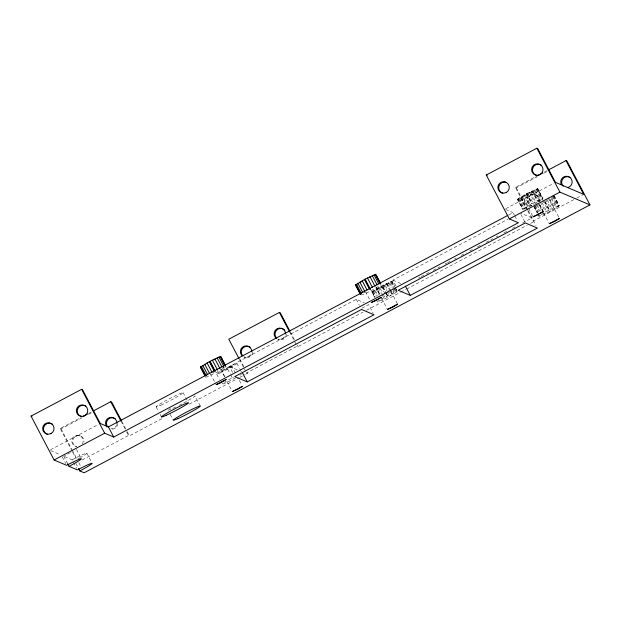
<?xml version="1.0" encoding="UTF-8"?>
<svg xmlns="http://www.w3.org/2000/svg" width="621" height="621" viewBox="0 0 621 621"><rect width="100%" height="100%" fill="white"/><g stroke="black" fill="none" stroke-linecap="round" stroke-linejoin="round"><path stroke-width="0.47" stroke-dasharray="3.1 2.33" d="M205.722 377.351L216.783 372.359L226.036 366.592L225.454 366.677M224.391 376.489L221.79 371.288L231.555 366.111L235.39 372.817M231.85 366.064L221.728 371.428M360.948 294.921C367.151 293.477 375.006 288.656 381.038 284.728M374.401 297.04L371.855 291.699L380.999 286.211L392.061 281.22L394.723 286.281M379.501 294.338L376.9 289.138L386.673 283.96L390.508 290.675M386.961 283.921L376.846 289.277M371.746 291.979L382.808 286.98L392.061 281.22M379.4 300.261L377.063 302.109L385.462 298.491L397.269 291.629L395.166 287.127M517.371 199.357L526.631 193.589L537.693 188.598L542.901 199.007L538.717 201.747L533.4 191.617L537.693 188.598L542.995 198.759L531.949 203.719L522.688 209.487L526.305 208.182L520.988 198.052L517.371 199.357L522.688 209.487M532.671 216.061L522.478 196.655L532.593 191.299L537.91 201.421M532.593 191.299L522.478 196.655M553.847 195.506L559.164 205.636C553.552 209.952 545.176 214.532 539.028 216.1M363.821 292.965L365.132 292.18M541.256 214.54L550.835 209.238L559.242 205.629M520.988 198.052L533.4 191.617M534.409 204.138L537.926 202.19M381.356 299.081L391.517 293.702L397.378 291.342M212.374 372.988L214.649 371.762M72.16 451.288L60.198 428.506L80.777 417.607M88.492 413.516L91.924 411.7M527.392 210.201L515.43 187.418L536.862 176.061M544.578 171.978L547.148 170.62M60.198 428.506L61.099 428.886L82.531 417.537M88.539 414.354L91.962 412.538M515.43 187.418L516.33 187.798L538.617 175.991M543.763 173.267L547.194 171.45M50.534 449.79L98.545 424.368M505.758 208.703L553.769 183.28M508.762 214.889L513.047 212.623L514.374 215.153M232.541 372.383L229.436 366.475L356.229 299.33L364.248 302.738M395.965 286.033L392.868 280.125L508.048 219.128M418.601 278.037L420.301 277.129M421.154 276.679L425.424 274.42M426.278 273.97L429.685 272.161M433.101 270.352L439.924 266.743M445.047 264.026L446.755 263.125M447.609 262.675L450.163 261.317M454.432 259.058L456.14 258.157M461.256 255.441L466.379 252.731M469.787 250.923L472.348 249.572M477.471 246.855L480.879 245.054M486.002 242.337L492.826 238.728M496.241 236.919L497.941 236.011M503.918 232.852L507.326 231.043M512.449 228.334L517.565 225.625M522.688 222.908L532.073 217.94L520.856 213.166M361.841 308.264L368.695 304.632L373.128 313.077M82.213 459.99L128.508 435.476L129.409 435.857L163.618 417.739M527.834 211.047L533.152 221.177L576.016 198.472M576.87 198.021L583.732 194.389M189.273 404.155L238.875 377.886M239.729 377.428L244.86 374.711M245.714 374.261L247.43 373.353L246.545 371.668M247.43 373.353L246.529 372.973L297.11 346.184L298.01 346.565L363.006 312.146M366.429 310.329L399.784 292.67M400.638 292.212L405.769 289.495M406.623 289.044L527.213 225.182M530.629 223.366L534.052 221.557L533.152 221.177M223.024 367.632L224.228 367.12M535.318 194.738A5.729 5.713 -67 0 0 528.16 198.526A5.729 5.713 -67 0 0 531.925 205.691L531.025 205.303A5.729 5.713 -67 0 1 527.26 198.146A5.729 5.713 -67 0 1 534.417 194.357L535.318 194.738A5.729 5.713 -67 0 1 539.075 201.903M505.719 209.502L513.047 212.623M392.868 280.125L400.63 283.432M279.023 339.625L278.115 339.245A5.729 5.713 -67 0 0 285.272 335.456M245.303 357.486L244.395 357.098A5.729 5.713 -67 0 0 251.552 353.31M229.436 366.475L237.455 369.891M79.185 435.445L80.093 435.826M50.511 450.598L60.501 454.851M64.576 456.582L72.121 459.796L73.006 461.481M553.924 195.499L559.226 205.66M553.808 195.778L559.125 205.908M553.342 195.584L558.659 205.706M553.016 196.415L558.333 206.537M552.108 196.026L557.425 206.156M551.588 197.346L556.905 207.476M551.192 198.487L555.624 206.933M549.624 198.518L554.941 208.648M549.709 199.884L559.009 217.614M548.056 197.851L553.373 207.981M547.264 199.861L552.581 209.983M545.517 199.116L550.835 209.238M544.997 201.088L550.315 211.218M545.114 202.104L549.981 211.388M544.33 201.437L549.647 211.567M537.584 188.877L542.901 199.007M537.111 188.675L542.428 198.805M542.855 200.49L548.172 210.62M536.785 189.506L542.102 199.636M535.876 189.126L541.194 199.248M542.009 202.64L547.326 212.77M535.356 190.445L540.674 200.567M534.076 189.894L539.393 200.024M540.254 201.903L545.572 212.025M539.463 203.905L544.78 214.028M539.68 204.798L543.228 211.551M539.587 205.248L543.134 211.994M543.577 212.84L549.337 223.816M531.832 190.95L537.149 201.08M537.895 203.238L541.442 209.983M531.04 192.952L536.358 203.083M537.219 204.953L540.317 210.861M535.939 204.41L539.486 211.163M529.286 192.207L534.603 202.337M535.418 205.73L538.516 211.637M534.51 205.349L538.058 212.095M528.44 194.357L533.757 204.488M534.184 206.172L537.724 212.925M538.174 213.771L539.502 216.302M534.603 207.662L537.258 212.731M526.965 193.418L532.282 203.541M533.602 206.257L537.149 213.011M537.592 213.857L538.919 216.387M526.631 193.589L531.949 203.719M526.298 193.768L531.615 203.898M525.777 195.739L531.095 205.869L528.556 207.127L523.239 196.997M524.031 194.994L529.348 205.124M521.671 196.329L526.988 206.459M516.33 187.798L527.85 209.743M528.292 210.589L536.063 225.532M519.707 197.509L525.024 207.631M519.187 198.829L524.504 208.959M518.279 198.441L523.596 208.571M517.953 199.271L523.27 209.401M517.487 199.069L522.804 209.199M520.879 214.486L524.869 222.085M514.817 215.999L517.037 220.214M391.952 281.499L394.607 286.568M395.057 287.407L397.269 291.629M391.486 281.297L394.141 286.366M395.911 289.743L396.803 291.428M391.152 282.128L393.815 287.197M394.257 288.035L396.47 292.258M390.252 281.748L393.349 287.655M393.792 288.501L395.569 291.87M389.724 283.067L392.387 288.128M392.829 288.975L395.041 293.197M388.451 282.524L391.106 287.585M392.876 290.962L393.768 292.646M387.768 284.239L389.98 288.462M390.423 289.308L393.085 294.37M390.951 291.513L397.595 304.174M386.2 283.572L389.297 289.479M389.747 290.325L391.517 293.702M385.408 285.575L390.725 295.705M383.662 284.837L386.759 290.744M387.201 291.583L388.979 294.959M383.134 286.809L385.796 291.87M386.239 292.716L388.451 296.931M382.808 286.98L385.47 292.049M385.913 292.895L388.125 297.11M382.474 287.158L387.791 297.288M380.999 286.211L386.316 296.341M380.145 288.361L382.808 293.43M383.25 294.269L385.462 298.491M378.399 287.616L381.504 293.523M381.946 294.37L383.716 297.746M377.607 289.619L379.827 293.842M375.604 286.297L379.594 293.896M381.721 298.561L387.481 309.53M376.039 288.951L379.144 294.866M375.363 290.675L378.018 295.736M374.083 290.131L377.18 296.038M373.555 291.451L376.217 296.512M372.654 291.063L375.309 296.132M372.321 291.893L374.983 296.962M371.855 291.699L374.96 297.606M365.49 291.66L369.479 299.252M356.229 299.33L359.326 305.237M290.473 332.219L294.463 339.811M297.125 344.88L298.01 346.565M289.572 331.831L296.225 344.492M239.892 359.008L243.882 366.6M239.434 359.466L243.867 367.904M244.309 368.75L245.637 371.28M236.904 363.386L239.566 368.455M240.009 369.293L241.336 371.832M239.38 380.417L241.592 384.632M227.69 369.13L230.352 374.191M230.795 375.037L233.007 379.26M222.815 366.747L223.7 368.439M220.936 369.293L224.926 376.885M227.045 381.55L232.363 391.68M216.675 374.106L219.329 379.167M210.379 373.803L215.697 383.933M200.249 405.994L194.932 395.864A15.284 1.017 -27.7 0 1 179.112 405.35M183.102 392.604L187.534 401.05M170.17 414.37L173.275 420.277M156.127 406.895L158.339 411.118M160.109 414.486L161.444 417.025M121.871 421.512L126.746 430.795M127.189 431.642L129.409 435.857M120.971 421.123L126.288 431.253M126.731 432.1L128.508 435.476M86.816 453.159L91.248 461.605M76.461 449.418L81.335 458.702M61.099 428.886L71.733 449.138M72.176 449.984L76.608 458.422M78.828 462.645L81.041 466.868M72.61 452.135L76.15 458.888M75.855 463.351L78.075 467.566M73.457 462.327L76.554 468.234M63.73 456.225L67.72 463.817M62.216 456.893L65.764 463.639M534.417 194.357A5.729 5.713 -67 0 1 538.174 201.515M116.67 424.748A5.729 5.713 -67 0 1 110.988 428.785M82.321 443.961A5.729 5.713 -67 0 0 80.109 435.818A5.729 5.713 -67 0 0 72.207 438.76A5.729 5.713 -67 0 0 75.793 446.39L76.694 446.778A5.729 5.713 -67 0 1 72.812 440.095A5.729 5.713 -67 0 1 79.115 435.616A5.729 5.713 -67 0 1 84.107 441.515M72.121 459.796A15.284 1.017 -27.7 0 1 86.04 453.276A15.284 1.017 -27.7 0 1 81.11 457.18M80.373 457.599A15.284 1.017 -27.7 0 1 77.974 458.95M70.32 452.585A15.284 1.017 -27.7 0 1 64.437 455.853M117.827 423.654A5.729 5.713 -67 0 1 110.422 428.917M252.708 352.223A5.729 5.713 -67 0 1 243.944 356.858M286.428 334.362A5.729 5.713 -67 0 1 277.665 339.004M241.321 374.424A11.465 0.761 -27.7 0 1 239.9 375.356M235.592 377.855A11.465 0.761 -27.7 0 1 221.992 384.228M222.101 383.949A11.465 0.761 -27.7 0 1 222.892 383.32M224.313 382.389A11.465 0.761 -27.7 0 1 226.269 381.224M228.621 379.889A11.465 0.761 -27.7 0 1 233.853 377.118M175.743 407.027A15.284 1.017 -27.7 0 1 170.34 408.152M220.276 372.81A11.465 0.761 -27.7 0 0 236.795 363.673A11.465 0.761 -27.7 0 0 223.304 369.759A11.465 0.761 -27.7 0 0 220.276 372.81M160.924 405.164A15.284 1.017 -27.7 0 0 182.954 392.984A15.284 1.017 -27.7 0 0 164.961 401.104A15.284 1.017 -27.7 0 0 160.924 405.164"/><path stroke-width="0.93" d="M225.594 365.746L220.719 356.462L209.657 361.461L200.404 367.221L200.979 367.143M220.719 356.462L225.043 365.187M360.39 294.362L355.515 285.078L364.768 279.31L375.837 274.311L380.712 283.595M360.677 282.229L361.073 281.918M67.72 463.817L69.047 466.355A15.284 1.017 -27.7 0 0 81.335 458.702A15.284 1.017 -27.7 0 0 66.649 465.331L54.089 459.99L31.05 416.101L81.63 389.313L82.531 389.701L100.253 423.46L108.403 426.922L113.721 437.052L518.364 222.753L509.321 218.903L486.274 175.013L536.855 148.225L537.755 148.613L555.485 182.372L583.732 194.389L566.01 160.629L548.863 169.712M83.346 416.241L87.631 413.974M93.631 410.799L110.779 401.717L111.679 402.098L121.429 420.665M290.03 331.373L280.288 312.805L279.38 312.425L228.8 339.213L238.992 358.62M537.716 175.611L542.863 172.886M108.403 426.922L507.9 215.347M54.089 459.99L104.67 433.202L113.721 437.052M509.321 218.903L559.901 192.114L589.95 204.899L84.145 472.775L79.845 470.943L78.518 468.413M410.264 295.394L537.39 228.07L525.312 222.931L398.185 290.255L410.264 295.394L405.389 286.11M247.228 381.907L374.013 314.762L361.546 309.46L234.754 376.605L247.228 381.907L242.353 372.623M213.818 359.815L214.719 359.427M369.829 277.276L370.442 277.059M355.515 285.078L356.097 284.992M566.01 160.629L566.911 161.01L589.95 204.899M486.274 175.013L487.175 175.401M31.05 416.101L31.95 416.489M69.047 466.355L77.439 469.918A15.284 1.017 -27.7 0 1 92.133 463.289A15.284 1.017 -27.7 0 1 79.845 470.943M536.855 148.225L559.901 192.114M376.163 275.445L380.595 283.882M375.255 274.397L380.13 283.681M374.021 274.839L378.895 284.123M372.22 275.615L377.094 284.899M369.969 276.671L374.843 285.955M367.43 277.929L372.305 287.212M365.109 279.139L370.426 289.262M364.768 279.31L370.085 289.44M364.442 279.489L369.316 288.773M362.175 280.715L367.042 289.999M359.815 282.05L364.682 291.334M357.851 283.23L362.726 292.514M356.423 284.162L361.298 293.446M355.631 284.791L360.498 294.075M279.38 312.425L289.13 330.993M220.137 356.547L225.012 365.831M218.91 356.99L223.785 366.274M217.102 357.766L221.976 367.05M214.858 358.822L220.176 368.944M212.32 360.079L217.637 370.209M209.991 361.282L215.308 371.412M209.657 361.461L214.532 370.745M209.331 361.632L214.206 370.916M207.057 362.866L211.932 372.15M204.697 364.201L209.572 373.485M202.733 365.373L207.608 374.657M201.313 366.312L206.188 375.596M200.513 366.941L205.388 376.225M200.412 367.19L204.907 375.651M110.779 401.717L120.971 421.123M81.63 389.313L104.67 433.202M47.545 434.374A5.729 5.713 -67 0 1 44.052 426.511A5.729 5.713 -67 0 1 52.296 424.05M81.266 416.52A5.729 5.713 -67 0 1 77.772 408.657A5.729 5.713 -67 0 1 86.016 406.188M502.769 193.286A5.729 5.713 -67 0 1 499.012 186.129A5.729 5.713 -67 0 1 506.169 182.341M536.497 175.433A5.729 5.713 -67 0 1 533.004 167.569A5.729 5.713 -67 0 1 541.24 165.101M561.384 184.654A5.729 5.713 -67 0 1 564.233 176.69A5.729 5.713 -67 0 1 571.879 180.214A5.729 5.713 -67 0 1 567.695 187.558M107.014 426.961A5.729 5.713 -67 0 1 109.234 417.692A5.729 5.713 -67 0 1 116.919 423.274M276.764 338.616A5.729 5.713 -67 0 1 277.16 328.703A5.729 5.713 -67 0 1 285.528 333.982M241.895 355.522A5.729 5.713 -67 0 1 244.123 346.254A5.729 5.713 -67 0 1 251.808 351.835M107.053 426.122A5.729 5.713 -67 0 1 115.164 418.593M563.146 186.253A5.729 5.713 -67 0 1 570.388 177.505M276.516 338.049A5.729 5.713 -67 0 1 276.842 329.953A5.729 5.713 -67 0 1 284.915 330.256M242.795 355.911A5.729 5.713 -67 0 1 250.046 347.155M216.193 384.64L220.323 382.978L226.254 379.423L216.193 384.64M232.425 391.54L237.874 389.196L242.485 386.324L232.425 391.54M371.304 302.489L376.761 300.145L381.372 297.273L371.304 302.489M387.535 309.39L392.992 307.046L397.595 304.174L387.535 309.39M533.167 216.768L537.297 215.107L543.228 211.551L533.167 216.768M549.391 223.669L554.848 221.324L559.451 218.452L549.391 223.669M178.072 418.546A15.284 1.017 -27.7 0 0 200.102 406.367A15.284 1.017 -27.7 0 0 182.108 414.494A15.284 1.017 -27.7 0 0 178.072 418.546M166.242 415.294A15.284 1.017 -27.7 0 0 188.272 403.114A15.284 1.017 -27.7 0 0 170.278 411.234A15.284 1.017 -27.7 0 0 166.242 415.294M84.72 415.721A5.729 5.713 -67 0 0 85.116 405.808A5.729 5.713 -67 0 0 76.352 410.45A5.729 5.713 -67 0 0 84.72 415.721M51 433.582A5.729 5.713 -67 0 0 51.396 423.662A5.729 5.713 -67 0 0 42.632 428.304A5.729 5.713 -67 0 0 51 433.582M539.944 174.633A5.729 5.713 -67 0 0 540.34 164.72A5.729 5.713 -67 0 0 531.576 169.362A5.729 5.713 -67 0 0 539.944 174.633M506.224 192.494A5.729 5.713 -67 0 0 506.62 182.574A5.729 5.713 -67 0 0 497.856 187.216A5.729 5.713 -67 0 0 506.224 192.494"/></g></svg>
